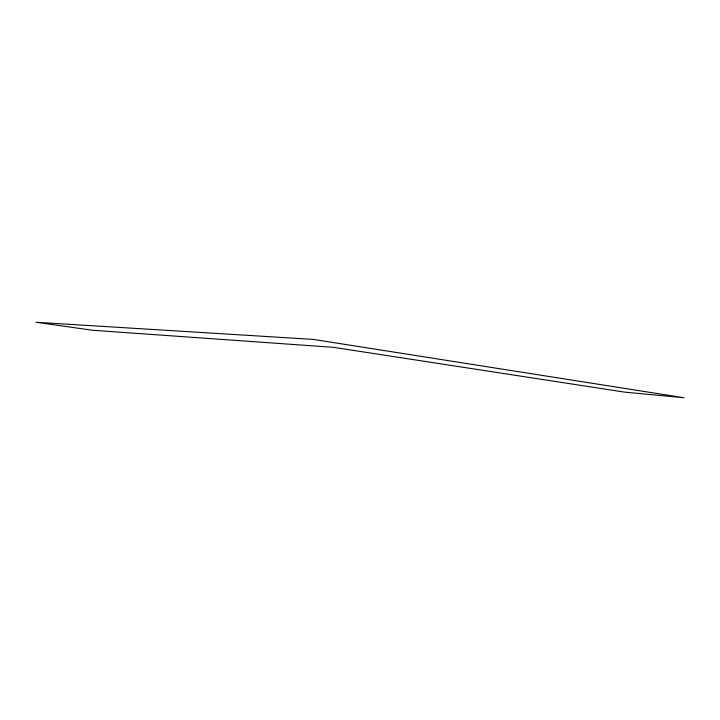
<?xml version="1.0" encoding="UTF-8"?>
<svg xmlns="http://www.w3.org/2000/svg" width="720" height="720" viewBox="0 0 720 720"><rect width="100%" height="100%" fill="white"/><g stroke="black" fill="none" stroke-linecap="round" stroke-linejoin="round"><path stroke-width="1.08" d="M313.299 339.399L36 322.263L92.619 330.264L333.45 347.328L624.807 392.157L684 397.737L313.299 339.399"/></g></svg>
